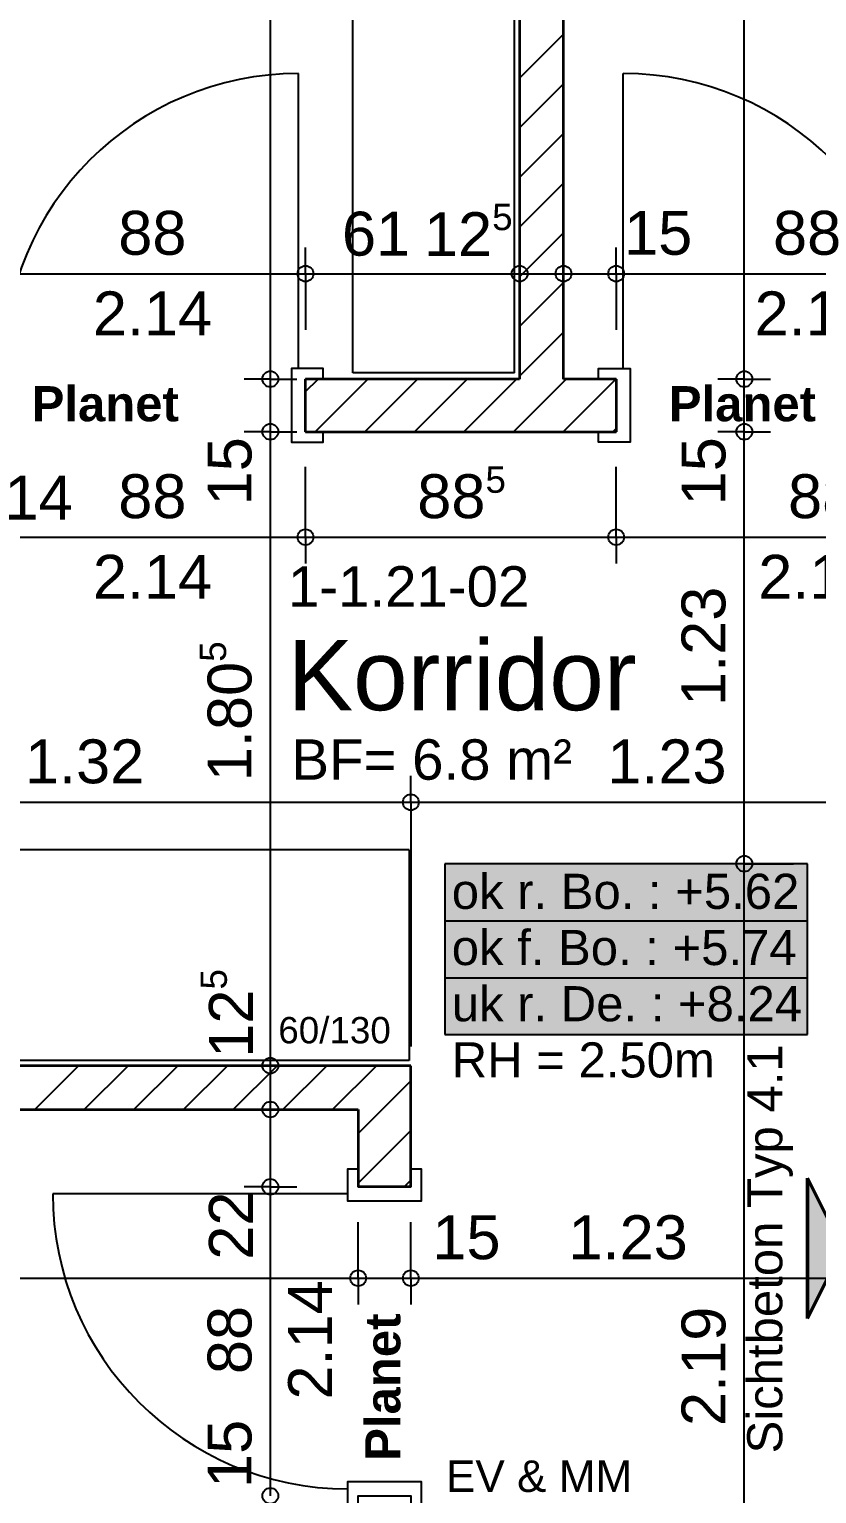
# Model space of a CAD drawing. Header units: centimetres. Extents: x 0.3 to 84.3, y 0.3 to 59.7.
# Drawn here: x 37.15 to 41.63, y 34.55 to 42.89 of the extents above; entities that cross this region are included whole.
import ezdxf

# ---------------------------------------------------------------- set-up
doc = ezdxf.new("R2010")
doc.units = ezdxf.units.CM
doc.linetypes.add('AUSGEZOGEN', pattern=[0])
doc.layers.add('Elektro Text', color=7, linetype='AUSGEZOGEN', lineweight=35, true_color=0x656565)
doc.layers.add('Moebel', color=7, linetype='AUSGEZOGEN', lineweight=25, true_color=0xababab)
for name, color, linetype, lineweight in [('Raumbezeichnung', 7, 'AUSGEZOGEN', 35), ('Text Koten', 7, 'AUSGEZOGEN', 50), ('Text Werkplan Ausfuehrung', 7, 'AUSGEZOGEN', 50), ('Tuerzarge', 7, 'AUSGEZOGEN', 25), ('Wand Mauerwerk tragend', 7, 'AUSGEZOGEN', 35), ('Werkplan- Ausfuehrungsmasse', 7, 'AUSGEZOGEN', 25)]:
    doc.layers.add(name, color=color, linetype=linetype, lineweight=lineweight)
doc.styles.add('ARIAL', font='ARIAL.TTF')

msp = doc.modelspace()

# ---------------------------------------------------------------- hatches: boundary and pattern name
at = {"layer": 'Text Koten', "linetype": 'AUSGEZOGEN', "lineweight": 25, "true_color": 0xf1f1f1}
msp.add_hatch(color=7, dxfattribs=at).paths.add_polyline_path([(39.5133, 38.134), (39.5133, 37.1607), (41.58, 37.1607), (41.58, 38.134)])
at = {"layer": 'Text Werkplan Ausfuehrung', "linetype": 'AUSGEZOGEN', "lineweight": 50, "true_color": 0xff5454}
msp.add_hatch(color=13, dxfattribs=at).paths.add_polyline_path([(41.58, 36.344), (41.78, 35.944), (41.58, 35.544)], flags=16)

# ---------------------------------------------------------------- linework, layer by layer
at = {"layer": 'Moebel', "color": 253, "linetype": 'AUSGEZOGEN', "lineweight": 25, "true_color": 0xababab}
for p, q in [((38.99, 40.929), (38.99, 44.429)), ((39.91, 40.929), (39.91, 44.429)), ((39.91, 40.929), (38.99, 40.929)), ((39.31, 38.214), (36.71, 38.214)), ((39.31, 38.214), (39.31, 37.014)), ((39.31, 37.014), (36.71, 37.014))]:
    msp.add_line(p, q, dxfattribs=at)
at = {"layer": 'Text Koten', "color": 7, "linetype": 'AUSGEZOGEN', "lineweight": 25}
for p, q in [((39.5133, 38.134), (39.5133, 37.1607)), ((41.58, 38.134), (39.5133, 38.134)), ((41.58, 37.1607), (41.58, 38.134)), ((39.5133, 37.8096), (41.58, 37.8096)), ((39.5133, 37.4851), (41.58, 37.4851)), ((39.5133, 37.1607), (41.58, 37.1607))]:
    msp.add_line(p, q, dxfattribs=at)
at = {"layer": 'Text Werkplan Ausfuehrung', "color": 240, "linetype": 'AUSGEZOGEN', "lineweight": 50}
for p, q in [((41.58, 35.544), (41.58, 36.344)), ((41.58, 36.344), (41.78, 35.944)), ((41.78, 35.944), (41.58, 35.544))]:
    msp.add_line(p, q, dxfattribs=at)
at = {"layer": 'Tuerzarge', "color": 7, "linetype": 'AUSGEZOGEN', "lineweight": 25}
for p, q in [((38.68, 40.954), (38.68, 42.634)), ((40.53, 40.954), (40.53, 42.634)), ((38.96, 36.254), (37.28, 36.254))]:
    msp.add_line(p, q, dxfattribs=at)
for points in [[(38.72, 40.744), (38.72, 40.894), (38.82, 40.894), (38.82, 40.954), (38.64, 40.954), (38.64, 40.534), (38.82, 40.534), (38.82, 40.594), (38.72, 40.594), (38.72, 40.744)], [(40.49, 40.744), (40.49, 40.894), (40.39, 40.894), (40.39, 40.954), (40.57, 40.954), (40.57, 40.534), (40.39, 40.534), (40.39, 40.594), (40.49, 40.594), (40.49, 40.744)], [(39.17, 36.294), (39.02, 36.294), (39.02, 36.394), (38.96, 36.394), (38.96, 36.214), (39.38, 36.214), (39.38, 36.394), (39.32, 36.394), (39.32, 36.294), (39.17, 36.294)], [(39.17, 34.614), (38.96, 34.614), (38.96, 34.434), (39.02, 34.434), (39.02, 34.534), (39.32, 34.534), (39.32, 34.434), (39.38, 34.434), (39.38, 34.614), (39.17, 34.614)]]:
    msp.add_lwpolyline(points, dxfattribs=at)
for centre, start, end in [((38.68, 40.954), 90, 180), ((40.53, 40.954), 0, 90), ((38.96, 36.254), 180, 270)]:
    msp.add_arc(centre, 1.68, start, end, dxfattribs=at)
at = {"layer": 'Wand Mauerwerk tragend', "color": 7, "linetype": 'AUSGEZOGEN', "lineweight": 35}
for p, q in [((39.94, 44.464), (39.94, 40.894)), ((40.19, 40.894), (40.19, 44.464)), ((38.72, 40.594), (38.72, 40.894)), ((39.94, 40.894), (38.72, 40.894)), ((40.49, 40.894), (40.19, 40.894)), ((40.49, 40.894), (40.49, 40.594)), ((38.72, 40.594), (40.49, 40.594)), ((39.32, 36.984), (36.68, 36.984)), ((39.32, 36.734), (39.32, 36.984)), ((36.68, 36.734), (39.02, 36.734)), ((39.02, 36.734), (39.02, 36.294)), ((39.32, 36.294), (39.32, 36.734)), ((39.32, 36.294), (39.02, 36.294))]:
    msp.add_line(p, q, dxfattribs=at)
at = {"layer": 'Wand Mauerwerk tragend', "color": 7, "linetype": 'AUSGEZOGEN', "lineweight": 25}
for p, q in [((39.94, 42.6081), (40.19, 42.8581)), ((39.94, 42.3253), (40.19, 42.5753)), ((39.94, 42.0424), (40.19, 42.2924)), ((39.94, 41.7596), (40.19, 42.0096)), ((39.94, 41.4767), (40.19, 41.7267)), ((39.94, 41.1939), (40.19, 41.4439)), ((39.94, 40.9111), (40.19, 41.1611)), ((38.72, 40.8224), (38.7916, 40.894)), ((37.1771, 36.734), (37.4271, 36.984)), ((37.46, 36.734), (37.71, 36.984)), ((37.7428, 36.734), (37.9928, 36.984)), ((38.0257, 36.734), (38.2757, 36.984)), ((38.3085, 36.734), (38.5585, 36.984)), ((38.5914, 36.734), (38.8414, 36.984)), ((38.8742, 36.734), (39.1242, 36.984)), ((39.157, 36.734), (39.32, 36.8969)), ((39.02, 36.5969), (39.157, 36.734)), ((39.02, 36.3141), (39.32, 36.6141)), ((39.2827, 36.294), (39.32, 36.3313))]:
    msp.add_line(p, q, dxfattribs=at)
for points in [[(38.7744, 40.594), (38.7744, 40.594), (39.0744, 40.894)], [(39.0573, 40.594), (39.0573, 40.594), (39.3573, 40.894)], [(39.3401, 40.594), (39.3401, 40.594), (39.6401, 40.894)], [(39.6229, 40.594), (39.6229, 40.594), (39.9229, 40.894)], [(39.9058, 40.594), (39.9058, 40.594), (40.2058, 40.894)], [(40.1886, 40.594), (40.1886, 40.594), (40.4886, 40.894)], [(40.4715, 40.594), (40.4715, 40.594), (40.49, 40.6125)]]:
    msp.add_lwpolyline(points, dxfattribs=at)
at = {"layer": 'Werkplan- Ausfuehrungsmasse', "color": 7, "linetype": 'AUSGEZOGEN', "lineweight": 25}
for p, q in [((41.22, 40.894), (41.22, 44.714)), ((38.52, 40.894), (38.52, 44.464)), ((38.72, 41.494), (38.72, 41.644)), ((39.94, 41.494), (39.94, 41.644)), ((40.19, 41.494), (40.19, 41.644)), ((40.49, 41.494), (40.49, 41.644)), ((36.96, 41.494), (38.72, 41.494)), ((38.72, 41.494), (38.72, 41.344)), ((38.72, 41.494), (39.94, 41.494)), ((39.94, 41.494), (39.94, 41.344)), ((39.94, 41.494), (39.94, 41.494)), ((39.94, 41.494), (40.19, 41.494)), ((40.19, 41.494), (40.19, 41.344)), ((40.19, 41.494), (40.19, 41.494)), ((40.19, 41.494), (40.49, 41.494)), ((40.49, 41.494), (40.49, 41.344)), ((40.49, 41.494), (40.49, 41.174)), ((40.49, 41.494), (42.25, 41.494)), ((38.52, 40.894), (38.37, 40.894)), ((38.52, 40.894), (38.67, 40.894)), ((38.52, 40.894), (38.52, 40.894)), ((38.52, 40.594), (38.52, 40.894)), ((41.22, 40.894), (41.07, 40.894)), ((41.22, 40.894), (41.37, 40.894)), ((41.22, 40.894), (41.22, 40.894)), ((41.22, 40.594), (41.22, 40.894)), ((38.52, 40.594), (38.37, 40.594)), ((38.52, 40.594), (38.67, 40.594)), ((38.52, 40.594), (38.52, 40.594)), ((38.52, 36.984), (38.52, 40.594)), ((41.22, 40.594), (41.07, 40.594)), ((41.22, 40.594), (41.37, 40.594)), ((41.22, 40.594), (41.22, 40.594)), ((41.22, 38.134), (41.22, 40.594)), ((38.72, 39.994), (38.72, 40.144)), ((40.49, 39.994), (40.49, 40.144)), ((36.96, 39.994), (38.72, 39.994)), ((38.72, 39.994), (38.72, 39.844)), ((38.72, 39.994), (40.49, 39.994)), ((40.49, 39.994), (40.49, 39.844)), ((40.49, 39.994), (42.25, 39.994)), ((39.32, 38.484), (39.32, 38.634)), ((36.68, 38.484), (39.32, 38.484)), ((39.32, 38.484), (39.32, 38.334)), ((39.32, 38.484), (39.32, 37.094)), ((39.32, 38.484), (41.78, 38.484)), ((41.22, 38.134), (41.07, 38.134)), ((41.22, 38.134), (41.37, 38.134)), ((41.22, 38.134), (41.5, 38.134)), ((41.22, 33.754), (41.22, 38.134)), ((38.52, 36.984), (38.37, 36.984)), ((38.52, 36.984), (38.67, 36.984)), ((38.52, 36.984), (38.52, 36.984)), ((38.52, 36.734), (38.52, 36.984)), ((38.52, 36.734), (38.37, 36.734)), ((38.52, 36.734), (38.67, 36.734)), ((38.52, 36.734), (38.52, 36.734)), ((38.52, 36.294), (38.52, 36.734)), ((38.52, 36.294), (38.37, 36.294)), ((38.52, 36.294), (38.67, 36.294)), ((38.52, 36.294), (38.52, 36.294)), ((38.52, 34.534), (38.52, 36.294)), ((39.02, 35.774), (39.02, 35.924)), ((39.32, 35.774), (39.32, 35.924)), ((39.02, 35.774), (39.02, 35.624)), ((39.02, 35.774), (39.32, 35.774)), ((39.32, 35.774), (39.32, 35.624)), ((39.32, 35.774), (41.78, 35.774))]:
    msp.add_line(p, q, dxfattribs=at)
for points in [[(38.72, 41.494), (38.72, 41.2242), (38.72, 41.2242), (38.72, 41.174)], [(38.72, 39.994), (38.72, 40.0576), (38.72, 40.0576), (38.72, 40.0581), (38.72, 40.0581), (38.72, 40.0584), (38.72, 40.0584), (38.72, 40.0586), (38.72, 40.0586), (38.72, 40.059), (38.72, 40.059), (38.72, 40.0593), (38.72, 40.0593), (38.72, 40.0594), (38.72, 40.0594), (38.72, 40.0596), (38.72, 40.0596), (38.72, 40.0596), (38.72, 40.0596), (38.72, 40.0597), (38.72, 40.0597), (38.72, 40.0597), (38.72, 40.0597), (38.72, 40.0597), (38.72, 40.0597), (38.72, 40.0635), (38.72, 40.0635), (38.72, 40.0707), (38.72, 40.0707), (38.72, 40.394)], [(40.49, 39.994), (40.49, 40.0569), (40.49, 40.0569), (40.49, 40.0575), (40.49, 40.0575), (40.49, 40.0578), (40.49, 40.0578), (40.49, 40.0581), (40.49, 40.0581), (40.49, 40.0586), (40.49, 40.0586), (40.49, 40.059), (40.49, 40.059), (40.49, 40.0591), (40.49, 40.0591), (40.49, 40.0593), (40.49, 40.0593), (40.49, 40.0594), (40.49, 40.0594), (40.49, 40.0594), (40.49, 40.0594), (40.49, 40.0595), (40.49, 40.0595), (40.49, 40.0595), (40.49, 40.0595), (40.49, 40.0641), (40.49, 40.0641), (40.49, 40.394)], [(39.02, 35.774), (39.02, 35.8365), (39.02, 35.8365), (39.02, 35.8365), (39.02, 35.8365), (39.02, 35.8365), (39.02, 35.8365), (39.02, 35.8365), (39.02, 35.8365), (39.02, 35.8365), (39.02, 35.8365), (39.02, 35.8365), (39.02, 35.8365), (39.02, 35.8365), (39.02, 35.8365), (39.02, 35.8365), (39.02, 35.8365), (39.02, 35.8365), (39.02, 35.8365), (39.02, 35.8405), (39.02, 35.8405), (39.02, 35.8409), (39.02, 35.8409), (39.02, 36.0929)], [(39.32, 35.774), (39.32, 35.8365), (39.32, 35.8365), (39.32, 35.8365), (39.32, 35.8365), (39.32, 35.8365), (39.32, 35.8365), (39.32, 35.8365), (39.32, 35.8365), (39.32, 35.8365), (39.32, 35.8365), (39.32, 35.8365), (39.32, 35.8365), (39.32, 35.8365), (39.32, 35.8365), (39.32, 35.8365), (39.32, 35.8365), (39.32, 35.8365), (39.32, 35.8365), (39.32, 35.8406), (39.32, 35.8406), (39.32, 35.841), (39.32, 35.841), (39.32, 36.0929)], [(32.01, 35.774), (35.2902, 35.774), (35.2902, 35.774), (39.02, 35.774)]]:
    msp.add_lwpolyline(points, dxfattribs=at)
for centre in [(38.72, 41.494), (39.94, 41.494), (40.19, 41.494), (40.49, 41.494), (38.52, 40.894), (41.22, 40.894), (38.52, 40.594), (41.22, 40.594), (38.72, 39.994), (40.49, 39.994), (39.32, 38.484), (41.22, 38.134), (38.52, 36.984), (38.52, 36.734), (38.52, 36.294), (39.02, 35.774), (39.32, 35.774), (38.52, 34.534)]:
    msp.add_circle(centre, 0.045, dxfattribs=at)

# ---------------------------------------------------------------- texts
at = {"layer": 'Elektro Text', "color": 40, "linetype": 'AUSGEZOGEN', "lineweight": 35, "insert": (39.52, 34.554), "char_height": 0.18, "width": 0.09, "attachment_point": 7, "style": 'ARIAL'}
msp.add_mtext('EV\\~&\\~MM', dxfattribs=at)
at = {"layer": 'Moebel', "color": 253, "linetype": 'AUSGEZOGEN', "lineweight": 25, "true_color": 0xababab, "insert": (38.565, 37.109), "char_height": 0.15, "width": 0.075, "attachment_point": 7, "style": 'ARIAL'}
msp.add_mtext('60/130', dxfattribs=at)
at = {"layer": 'Raumbezeichnung', "color": 7, "linetype": 'AUSGEZOGEN', "lineweight": 50, "char_height": 0.23, "width": 0.115, "attachment_point": 7, "style": 'ARIAL'}
for s, insert in [('1-1.21-02', (38.62, 39.595)), ('BF=\\~6.8\\~m²', (38.64, 38.6091))]:
    msp.add_mtext(s, dxfattribs=dict(at, insert=insert))
at = {"layer": 'Raumbezeichnung', "color": 7, "linetype": 'AUSGEZOGEN', "lineweight": 35, "insert": (38.6185, 39.0024), "char_height": 0.4, "width": 0.2, "attachment_point": 7, "style": 'ARIAL'}
msp.add_mtext('Korridor', dxfattribs=at)
at = {"layer": 'Text Koten', "color": 7, "linetype": 'AUSGEZOGEN', "lineweight": 35, "char_height": 0.2, "width": 0.1, "attachment_point": 7, "style": 'ARIAL'}
for s, insert in [('ok\\~r.\\~Bo.\\~:\\~+5.62', (39.5533, 37.874)), ('ok\\~f.\\~Bo.\\~:\\~+5.74', (39.5533, 37.554)), ('uk\\~r.\\~De.\\~:\\~+8.24', (39.5533, 37.234)), ('RH\\~=\\~2.50m', (39.5533, 36.914))]:
    msp.add_mtext(s, dxfattribs=dict(at, insert=insert))
at = {"layer": 'Text Werkplan Ausfuehrung', "color": 7, "linetype": 'AUSGEZOGEN', "lineweight": 35, "char_height": 0.2, "width": 0.1, "attachment_point": 7, "style": 'ARIAL'}
for insert in [(37.16, 40.6507), (40.79, 40.6507)]:
    msp.add_mtext('\\fArial|i0|b1|c0|p0;Planet', dxfattribs=dict(at, insert=insert))
at = {"layer": 'Text Werkplan Ausfuehrung', "color": 240, "linetype": 'AUSGEZOGEN', "lineweight": 35, "insert": (41.4967, 34.7757), "char_height": 0.2, "width": 0.1, "attachment_point": 7, "rotation": 90, "style": 'ARIAL'}
msp.add_mtext('Sichtbeton\\~Typ\\~4.1', dxfattribs=at)
at = {"layer": 'Text Werkplan Ausfuehrung', "color": 7, "linetype": 'AUSGEZOGEN', "lineweight": 35, "insert": (39.2633, 34.734), "char_height": 0.2, "width": 0.1, "attachment_point": 7, "rotation": 90, "style": 'ARIAL'}
msp.add_mtext('\\fArial|i0|b1|c0|p0;Planet', dxfattribs=at)
at = {"layer": 'Werkplan- Ausfuehrungsmasse', "color": 7, "linetype": 'AUSGEZOGEN', "lineweight": 50, "attachment_point": 7, "style": 'ARIAL'}
for s, insert, char_height, width in [('5', (39.7834, 41.7398), 0.15, 0.075), ('88', (37.6534, 41.5983), 0.25, 0.125), ('61', (38.9278, 41.5933), 0.25, 0.125), ('12', (39.3949, 41.594), 0.25, 0.125), ('15', (40.535, 41.5983), 0.25, 0.125), ('88', (41.3834, 41.5983), 0.25, 0.125), ('2.14', (37.5086, 41.143), 0.25, 0.125), ('2.14', (41.2786, 41.143), 0.25, 0.125), ('5', (39.7452, 40.2441), 0.15, 0.075), ('14', (37.005, 40.094), 0.25, 0.125), ('88', (37.6534, 40.0983), 0.25, 0.125), ('88', (39.3567, 40.0983), 0.25, 0.125), ('88', (41.469, 40.0983), 0.25, 0.125), ('2.14', (37.5086, 39.643), 0.25, 0.125), ('2.14', (41.2993, 39.643), 0.25, 0.125), ('1.32', (37.1218, 38.5884), 0.25, 0.125), ('1.23', (40.4394, 38.5884), 0.25, 0.125), ('15', (39.4428, 35.8783), 0.25, 0.125), ('1.23', (40.2181, 35.8784), 0.25, 0.125)]:
    msp.add_mtext(s, dxfattribs=dict(at, insert=insert, char_height=char_height, width=width))
at = {"layer": 'Werkplan- Ausfuehrungsmasse', "color": 7, "linetype": 'AUSGEZOGEN', "lineweight": 50, "attachment_point": 7, "rotation": 90, "style": 'ARIAL'}
for s, insert, char_height, width in [('15', (38.4157, 40.1745), 0.25, 0.125), ('15', (41.1157, 40.1745), 0.25, 0.125), ('1.23', (41.1156, 39.0321), 0.25, 0.125), ('5', (38.2699, 39.2837), 0.15, 0.075), ('1.80', (38.4157, 38.6039), 0.25, 0.125), ('5', (38.2742, 37.4175), 0.15, 0.075), ('12', (38.42, 37.029), 0.25, 0.125), ('22', (38.42, 35.8789), 0.25, 0.125), ('2.14', (38.871, 35.0826), 0.25, 0.125), ('88', (38.4157, 35.2274), 0.25, 0.125), ('2.19', (41.1157, 34.9318), 0.25, 0.125), ('15', (38.4157, 34.579), 0.25, 0.125)]:
    msp.add_mtext(s, dxfattribs=dict(at, insert=insert, char_height=char_height, width=width))

doc.saveas('drawing.dxf')
